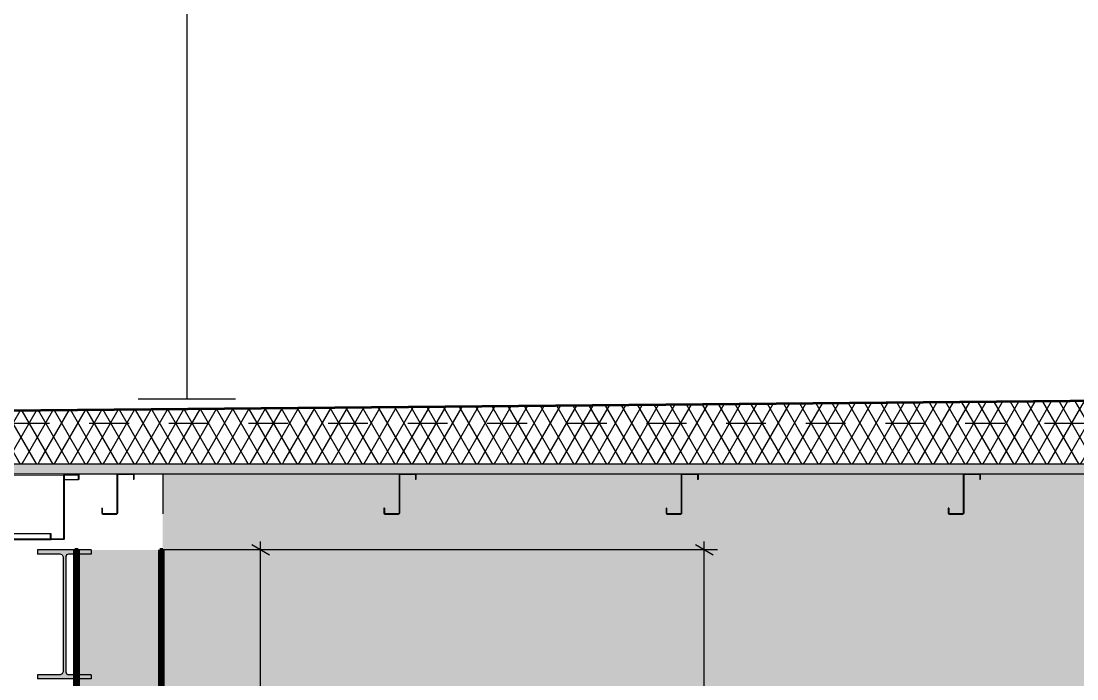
# Model space of a CAD drawing. Header units: millimetres. Extents: x -48147 to 1392261, y -496296 to 18123.
# Drawn here: x 1355771 to 1359513, y -480553 to -478221 of the extents above; entities that cross this region are included whole.
import ezdxf

# ---------------------------------------------------------------- set-up
doc = ezdxf.new("R2010")
doc.units = ezdxf.units.MM
doc.header["$MEASUREMENT"] = 0
doc.linetypes.add('Dashed', pattern=[2822.222233, 1411.111116, -1411.111116])
doc.linetypes.add('Wipeout_Contour', pattern=[1000, 0, -1000])
for name, color, linetype, lineweight, true_color in [('0_Pen_No__105', 7, 'Continuous', 15, 0xa6a6a6), ('A-20-M_Roof_Pen_No__53', 7, 'Continuous', 35, 0x444444), ('A-95-P_Drawing_Pen_No__62', 7, 'Continuous', 20, 0xaaaaaa), ('New_A-20-M_Roof_Pen_No__149', 7, 'Continuous', 0, 0x2a2a2a), ('New_A-20-M_Roof_Pen_No__81', 7, 'Continuous', 20, 0x6a6a6a), ('New_A-25-M_Wall_Int_Pen_No__27', 7, 'Continuous', 50, 0x2a2a2a), ('New_A-25-M_Wall_Int_Pen_No__81', 7, 'Continuous', 20, 0x6a6a6a)]:
    doc.layers.add(name, color=color, linetype=linetype, lineweight=lineweight, true_color=true_color)
for name, color, linetype in [('A-20-M_Roof', 7, 'Continuous'), ('A-95-D_1_20', 7, 'Continuous'), ('A-95-P_Drawing', 7, 'Continuous'), ('New_A-20-M_Roof', 7, 'Continuous'), ('New_A-25-M_Wall_Int', 7, 'Continuous'), ('New_S-280-M_STRUCT_FRAME.IFC Import', 7, 'Continuous')]:
    doc.layers.add(name, color=color, linetype=linetype)
for name, color, linetype, lineweight in [('A-20-M_Roof_Pen_No__85', 8, 'Continuous', 20), ('A-95-D_1_20_Pen_No__1', 7, 'Continuous', 13), ('A-95-P_Drawing_Pen_No__2', 8, 'Continuous', 15), ('New_A-20-M_Roof_Pen_No__4', 7, 'Continuous', 20), ('New_A-20-M_Roof_Pen_No__85', 8, 'Continuous', 20), ('New_A-20-M_Roof_Pen_No__89', 8, 'Continuous', 20), ('New_S-280-M_STRUCT_FRAME.IFC Import_Pen_No__1', 7, 'Continuous', 13), ('New_S-280-M_STRUCT_FRAME.IFC Import_Pen_No__160', 5, 'Continuous', 200), ('New_S-280-M_STRUCT_FRAME.IFC Import_Pen_No__90', 8, 'Continuous', 20)]:
    doc.layers.add(name, color=color, linetype=linetype, lineweight=lineweight)
doc.styles.add('GENERATED_STYLE_2', font='')
doc.styles.get('GENERATED_STYLE_2').set_extended_font_data('Arial')
doc.dimstyles.new('GENERATED_STYLE__5', dxfattribs={"dimtxt": 150, "dimasz": 47.5, "dimexe": 0.18, "dimexo": 0, "dimgap": 0.09, "dimtad": 1, "dimdec": 0, "dimzin": 0, "dimdsep": 46, "dimtxsty": 'GENERATED_STYLE_2', "dimblk": 'ARROWHEAD_2', "dimblk1": 'ARROWHEAD_2', "dimblk2": 'ARROWHEAD_2', "dimcen": 0.09, "dimclrd": 7, "dimclre": 7, "dimclrt": 7, "dimadec": 0, "dimazin": 0, "dimtfac": 1, "dimtdec": 4, "dimtmove": 0, "dimatfit": 3, "dimfxl": 1, "dimtolj": 1, "dimtzin": 0, "dimarcsym": 0})
doc.dimstyles.new('GENERATED_STYLE__6', dxfattribs={"dimtxt": 150, "dimasz": 47.5, "dimexe": 0.18, "dimexo": 0, "dimgap": 0.09, "dimtad": 1, "dimtih": 1, "dimtoh": 1, "dimdec": 0, "dimzin": 0, "dimdsep": 46, "dimtxsty": 'GENERATED_STYLE_2', "dimblk": 'ARROWHEAD_2', "dimblk1": 'ARROWHEAD_2', "dimblk2": 'ARROWHEAD_2', "dimcen": 0.09, "dimclrd": 7, "dimclre": 7, "dimclrt": 7, "dimadec": 0, "dimazin": 0, "dimtfac": 1, "dimtdec": 4, "dimtmove": 0, "dimatfit": 3, "dimfxl": 1, "dimtolj": 1, "dimtzin": 0, "dimarcsym": 0})
pattern_1 = [(60, (1317838.7, -491795.517), (-43.30127, 25), []), (120, (1317838.7, -491795.517), (43.30127, 25), [])]

# ---------------------------------------------------------------- blocks, each defined once
blk = doc.blocks.new('Section Elem_3_1', base_point=(1317838.7, -491795.5))
at = {"layer": 'New_A-25-M_Wall_Int_Pen_No__81', "linetype": 'Continuous', "lineweight": 0, "true_color": 0x353535}
blk.add_hatch(color=250, dxfattribs=at).paths.add_polyline_path([(1355973, -480095.5), (1355973, -491795.5), (1356273, -491795.5), (1356273, -480095.5)])
at = {"layer": 'New_A-25-M_Wall_Int_Pen_No__27', "linetype": 'Continuous'}
for p, q in [((1355973, -480095.5), (1355973, -491795.5)), ((1356273, -480095.5), (1356262.1, -480095.5)), ((1356273, -480095.5), (1356273, -491795.5))]:
    blk.add_line(p, q, dxfattribs=at)
blk = doc.blocks.new('Section Elem_4_1', base_point=(1317838.7, -491795.5))
at = {"layer": 'New_A-25-M_Wall_Int_Pen_No__27', "linetype": 'Continuous'}
blk.add_line((1356262.1, -480095.5), (1356262.1, -491795.5), dxfattribs=at)
at = {"color": 254, "linetype": 'Wipeout_Contour', "lineweight": 0, "ltscale": 8630833.95340791}
blk.add_wipeout([(1355907.2, -480538), (1355909.3, -480538), (1355912.9, -480536.6), (1355912.9, -480111.5), (1355909.3, -480110), (1355907.2, -480110)], dxfattribs=at).dxf.layer = 'New_A-25-M_Wall_Int'
at = {"color": 254, "linetype": 'Wipeout_Contour', "lineweight": 0, "ltscale": 8630870.507920992}
blk.add_wipeout([(1355916.5, -480113), (1355912.9, -480111.5), (1355912.9, -480536.6), (1355916.5, -480535), (1355919.5, -480527.8), (1355919.5, -480120.2)], dxfattribs=at).dxf.layer = 'New_A-25-M_Wall_Int'
at = {"color": 254, "linetype": 'Wipeout_Contour', "lineweight": 0, "ltscale": 11507972.54966256}
blk.add_wipeout([(1355931.6, -480113), (1355928.7, -480120.2), (1355928.7, -480527.8), (1355931.6, -480535), (1355938.9, -480538), (1355942.9, -480538), (1355942.9, -480110), (1355938.9, -480110)], dxfattribs=at).dxf.layer = 'New_A-25-M_Wall_Int'
at = {"color": 254, "linetype": 'Wipeout_Contour', "lineweight": 0, "ltscale": 5754048.722615258}
blk.add_wipeout([(1355942.9, -480110), (1355942.9, -480538), (1355961.3, -480538), (1355961.3, -480110)], dxfattribs=at).dxf.layer = 'New_A-25-M_Wall_Int'
at = {"layer": 'New_A-25-M_Wall_Int_Pen_No__81', "linetype": 'Continuous', "lineweight": 0, "true_color": 0x353535}
blk.add_hatch(color=250, dxfattribs=at).paths.add_polyline_path([(1356262.1, -491795.5), (1356262.1, -480095.5), (1355961.3, -480095.5), (1355961.3, -491795.5)])
at = {"layer": 'New_A-25-M_Wall_Int_Pen_No__27', "linetype": 'Continuous'}
for p, q in [((1355961.3, -480095.5), (1355961.3, -491795.5)), ((1355973, -480095.5), (1355961.3, -480095.5))]:
    blk.add_line(p, q, dxfattribs=at)
blk = doc.blocks.new('Section Elem_82_1', base_point=(1317838.7, -491795.5))
at = {"color": 254, "linetype": 'Wipeout_Contour', "lineweight": 0, "ltscale": 5752559.08179092}
blk.add_wipeout([(1356357.8, -476060.7), (1356357.8, -479560.7), (1356530.1, -479560.7), (1356530.1, -476060.7)], dxfattribs=at).dxf.layer = 'New_A-20-M_Roof'
at = {"color": 254, "linetype": 'Wipeout_Contour', "lineweight": 0, "ltscale": 5751908.856400769}
blk.add_wipeout([(1356185.4, -476060.7), (1356185.4, -479560.7), (1356357.8, -479560.7), (1356357.8, -476060.7)], dxfattribs=at).dxf.layer = 'New_A-20-M_Roof'
at = {"layer": 'New_A-20-M_Roof_Pen_No__89', "linetype": 'Continuous'}
for p, q in [((1356357.8, -476060.7), (1356185.4, -476060.7)), ((1356530.1, -476060.7), (1356357.8, -476060.7)), ((1356357.8, -476060.7), (1356357.8, -479560.7)), ((1356357.8, -479560.7), (1356185.4, -479560.7)), ((1356530.1, -479560.7), (1356357.8, -479560.7))]:
    blk.add_line(p, q, dxfattribs=at)
blk = doc.blocks.new('Section Elem_90_1', base_point=(1317838.7, -491795.5))
at = {"layer": 'New_A-20-M_Roof_Pen_No__4', "linetype": 'Continuous'}
for p, q in [((1356113.5, -479826.5), (1354107.8, -479826.5)), ((1357113.5, -479826.5), (1356167.2, -479826.5)), ((1358113.5, -479826.5), (1357167.2, -479826.5)), ((1359113.5, -479826.5), (1358167.2, -479826.5)), ((1360113.5, -479826.5), (1359167.2, -479826.5))]:
    blk.add_line(p, q, dxfattribs=at)
at = {"layer": 'New_A-20-M_Roof_Pen_No__4', "linetype": 'Continuous', "flags": 128}
for points in [[(1356167.2, -479826.5), (1356167.1, -479826.5), (1356113.5, -479826.5)], [(1357167.2, -479826.5), (1357167.1, -479826.5), (1357113.5, -479826.5)], [(1358167.2, -479826.5), (1358167.1, -479826.5), (1358113.5, -479826.5)], [(1359167.2, -479826.5), (1359167.1, -479826.5), (1359113.5, -479826.5)]]:
    blk.add_lwpolyline(points, dxfattribs=at)
at = {"color": 254, "linetype": 'Wipeout_Contour', "lineweight": 0, "ltscale": 5777474.497279745}
blk.add_wipeout([(1370945.7, -479791.5), (1370945.7, -479781.5), (1353754.3, -479781.5), (1353754.3, -479791.5)], dxfattribs=at).dxf.layer = 'New_A-20-M_Roof'
at = {"layer": 'New_A-20-M_Roof_Pen_No__81', "linetype": 'Continuous', "lineweight": 0, "true_color": 0x353535}
blk.add_hatch(color=250, dxfattribs=at).paths.add_polyline_path([(1353754.3, -479826.5), (1370945.7, -479826.5), (1370945.7, -479791.5), (1353754.3, -479791.5)])
at = {"layer": 'New_A-20-M_Roof_Pen_No__85', "linetype": 'Continuous'}
h = blk.add_hatch(dxfattribs=at)
h.set_pattern_fill('Batt_Insulation_0001', color=256, style=0, pattern_type=2)
h.set_pattern_definition(pattern_1)
h.paths.add_polyline_path([(1370945.7, -479791.5), (1370945.7, -479781.5), (1353754.3, -479781.5), (1353754.3, -479791.5)])
at = {"layer": 'New_A-20-M_Roof_Pen_No__149', "linetype": 'Continuous'}
blk.add_line((1370945.7, -479791.5), (1353754.3, -479791.5), dxfattribs=at)
blk = doc.blocks.new('Section Elem_93_1', base_point=(1317838.7, -491795.5))
at = {"color": 254, "linetype": 'Wipeout_Contour', "lineweight": 0, "ltscale": 5768886.640190291}
blk.add_wipeout([(1353754.3, -479620.4), (1366656.6, -479502.7), (1366451.9, -479502.9), (1353754.3, -479618.7)], dxfattribs=at).dxf.layer = 'A-20-M_Roof'
at = {"color": 254, "linetype": 'Wipeout_Contour', "lineweight": 0, "ltscale": 5768197.533775664}
blk.add_wipeout([(1353754.3, -479614.4), (1353754.3, -479618.7), (1366451.1, -479502.9), (1365928.9, -479503.3)], dxfattribs=at).dxf.layer = 'A-20-M_Roof'
at = {"color": 254, "linetype": 'Wipeout_Contour', "lineweight": 0, "ltscale": 5767355.52019865}
blk.add_wipeout([(1353754.3, -479611.7), (1353754.3, -479613.9), (1365879.3, -479503.4), (1365610.7, -479503.6)], dxfattribs=at).dxf.layer = 'A-20-M_Roof'
at = {"color": 254, "linetype": 'Wipeout_Contour', "lineweight": 0, "ltscale": 5767656.564713323}
blk.add_wipeout([(1353754.3, -479614), (1353754.3, -479614.4), (1365928.2, -479503.3), (1365880.1, -479503.4)], dxfattribs=at).dxf.layer = 'A-20-M_Roof'
at = {"color": 254, "linetype": 'Wipeout_Contour', "lineweight": 0, "ltscale": 7218921.064557364}
blk.add_wipeout([(1366656.6, -479502.7), (1353754.3, -479620.4), (1353754.3, -479781.5), (1367377.7, -479781.5), (1367377.7, -479501.5)], dxfattribs=at).dxf.layer = 'A-20-M_Roof'
at = {"layer": 'A-20-M_Roof_Pen_No__85', "linetype": 'Continuous'}
h = blk.add_hatch(dxfattribs=at)
h.set_pattern_fill('Batt_Insulation_0001', color=256, style=0, pattern_type=2)
h.set_pattern_definition(pattern_1)
h.paths.add_polyline_path([(1366656.6, -479502.7), (1353754.3, -479620.4), (1353754.3, -479781.5), (1367377.7, -479781.5), (1367377.7, -479501.5)])
at = {"layer": 'A-20-M_Roof_Pen_No__53', "linetype": 'Continuous', "flags": 128}
blk.add_lwpolyline([(1367377.7, -479501.5), (1366656.6, -479502.7), (1353754.3, -479620.4)], dxfattribs=at)
blk = doc.blocks.new('Section Elem_109_1', base_point=(1317838.7, -491795.5))
at = {"layer": 'New_S-280-M_STRUCT_FRAME.IFC Import_Pen_No__160', "linetype": 'Continuous', "lineweight": 0, "true_color": 0x00007f}
blk.add_hatch(color=176, dxfattribs=at).paths.add_polyline_path([(1355828.8, -480552.5), (1356019.2, -480552.5), (1356019.2, -480538), (1355938.7, -480538), (1355931.5, -480535), (1355928.5, -480527.8), (1355928.5, -480120.2), (1355931.5, -480113), (1355938.7, -480110), (1356019.2, -480110), (1356019.2, -480095.5), (1355828.8, -480095.5), (1355828.8, -480110), (1355909.3, -480110), (1355916.5, -480113), (1355919.5, -480120.2), (1355919.5, -480527.8), (1355916.5, -480535), (1355909.3, -480538), (1355828.8, -480538)])
at = {"layer": 'New_S-280-M_STRUCT_FRAME.IFC Import_Pen_No__1', "linetype": 'Continuous'}
for p, q in [((1355828.8, -480095.5), (1355828.8, -480110)), ((1355961.3, -480095.5), (1355828.8, -480095.5)), ((1356019.2, -480095.5), (1355973, -480095.5)), ((1356019.2, -480110), (1355938.9, -480110)), ((1355828.8, -480538), (1355828.8, -480552.5)), ((1356019.2, -480538), (1355938.9, -480538)), ((1356019.2, -480552.5), (1355828.8, -480552.5))]:
    blk.add_line(p, q, dxfattribs=at)
at = {"layer": 'New_S-280-M_STRUCT_FRAME.IFC Import_Pen_No__1', "linetype": 'Continuous', "flags": 128}
for points in [[(1355916.5, -480113), (1355909.3, -480110), (1355828.8, -480110)], [(1355916.5, -480113), (1355919.5, -480120.2), (1355919.5, -480527.8), (1355916.5, -480535)], [(1355916.5, -480535), (1355909.3, -480538), (1355828.8, -480538)]]:
    blk.add_lwpolyline(points, dxfattribs=at)
blk = doc.blocks.new('Section Elem_112_1', base_point=(1317838.7, -491795.5))
at = {"color": 254, "linetype": 'Wipeout_Contour', "lineweight": 0, "ltscale": 69041276.77575946}
blk.add_wipeout([(1355875, -480037.5), (1355875, -480055.5), (1355875.6, -480057.6), (1355877.1, -480058.5), (1355921.5, -480058.5), (1355923, -480057.6), (1355923.6, -480055.5), (1355923.6, -479829.5), (1355923.9, -479828.5), (1355924.7, -479828), (1355973.5, -479828), (1355974.2, -479828.5), (1355974.5, -479829.5), (1355974.5, -479845.5), (1355974.7, -479845.5), (1355974.7, -479829.5), (1355974.4, -479828.5), (1355973.6, -479828), (1355973.6, -479828), (1355974.4, -479828.5), (1355974.7, -479829.5), (1355974.7, -479845.5), (1355975.6, -479845.5), (1355975.6, -479829.5), (1355975, -479827.4), (1355973.5, -479826.5), (1355924.8, -479826.5), (1355923.3, -479827.4), (1355922.7, -479829.5), (1355922.7, -480055.5), (1355922.4, -480056.6), (1355921.7, -480057), (1355921.6, -480057), (1355922.4, -480056.6), (1355922.7, -480055.5), (1355922.7, -479829.5), (1355923.3, -479827.4), (1355924.8, -479826.5), (1355924.7, -479826.5), (1355923.2, -479827.4), (1355922.6, -479829.5), (1355922.6, -480055.5), (1355922.3, -480056.6), (1355921.5, -480057), (1355877, -480057), (1355876.2, -480056.6), (1355875.9, -480055.5), (1355875.9, -480037.5)], dxfattribs=at).dxf.layer = 'New_S-280-M_STRUCT_FRAME.IFC Import'
at = {"color": 254, "linetype": 'Wipeout_Contour', "lineweight": 0, "ltscale": 5752630.093423905}
blk.add_wipeout([(1355581.3, -479826.5), (1355578.3, -479827.4), (1355923.2, -479827.4), (1355924.7, -479826.5)], dxfattribs=at).dxf.layer = 'New_S-280-M_STRUCT_FRAME.IFC Import'
at = {"color": 254, "linetype": 'Wipeout_Contour', "lineweight": 0, "ltscale": 11506796.51696759}
blk.add_wipeout([(1355874.8, -480037.5), (1355874.8, -480055.5), (1355875.5, -480057.6), (1355877, -480058.5), (1355877.1, -480058.5), (1355875.6, -480057.6), (1355875, -480055.5), (1355875, -480037.5)], dxfattribs=at).dxf.layer = 'New_S-280-M_STRUCT_FRAME.IFC Import'
at = {"color": 254, "linetype": 'Wipeout_Contour', "lineweight": 0, "ltscale": 5752626.098383227}
blk.add_wipeout([(1355577.1, -479829.5), (1355922.6, -479829.5), (1355923.2, -479827.4), (1355578.3, -479827.4)], dxfattribs=at).dxf.layer = 'New_S-280-M_STRUCT_FRAME.IFC Import'
at = {"color": 254, "linetype": 'Wipeout_Contour', "lineweight": 0, "ltscale": 8629465.868320316}
blk.add_wipeout([(1355577.1, -479829.5), (1355577.1, -480037.5), (1355876.1, -480037.5), (1355876.1, -480055.5), (1355922.6, -480055.5), (1355922.6, -479829.5)], dxfattribs=at).dxf.layer = 'New_S-280-M_STRUCT_FRAME.IFC Import'
at = {"color": 254, "linetype": 'Wipeout_Contour', "lineweight": 0, "ltscale": 5753375.724202449}
blk.add_wipeout([(1355924.1, -479828.5), (1355974.2, -479828.5), (1355973.5, -479828), (1355924.8, -479828)], dxfattribs=at).dxf.layer = 'New_S-280-M_STRUCT_FRAME.IFC Import'
at = {"color": 254, "linetype": 'Wipeout_Contour', "lineweight": 0, "ltscale": 5753491.805730658}
blk.add_wipeout([(1355922.6, -480055.5), (1355876.1, -480055.5), (1355876.4, -480056.6), (1355922.3, -480056.6)], dxfattribs=at).dxf.layer = 'New_S-280-M_STRUCT_FRAME.IFC Import'
at = {"color": 254, "linetype": 'Wipeout_Contour', "lineweight": 0, "ltscale": 5753376.724997436}
blk.add_wipeout([(1355923.8, -479829.5), (1355974.5, -479829.5), (1355974.2, -479828.5), (1355924.1, -479828.5)], dxfattribs=at).dxf.layer = 'New_S-280-M_STRUCT_FRAME.IFC Import'
at = {"color": 254, "linetype": 'Wipeout_Contour', "lineweight": 0, "ltscale": 5753492.806976894}
blk.add_wipeout([(1355922.3, -480056.6), (1355876.4, -480056.6), (1355877.1, -480057), (1355921.5, -480057)], dxfattribs=at).dxf.layer = 'New_S-280-M_STRUCT_FRAME.IFC Import'
at = {"layer": 'New_S-280-M_STRUCT_FRAME.IFC Import_Pen_No__90', "linetype": 'Continuous'}
for p, q in [((1355922.3, -480056.6), (1355921.5, -480057)), ((1355922.6, -480055.5), (1355922.3, -480056.6))]:
    blk.add_line(p, q, dxfattribs=at)
at = {"color": 254, "linetype": 'Wipeout_Contour', "lineweight": 0, "ltscale": 5753388.107977794}
blk.add_wipeout([(1355974.5, -479829.5), (1355923.8, -479829.5), (1355923.8, -479845.5), (1355974.5, -479845.5)], dxfattribs=at).dxf.layer = 'New_S-280-M_STRUCT_FRAME.IFC Import'
at = {"color": 254, "linetype": 'Wipeout_Contour', "lineweight": 0, "ltscale": 5752645.465117625}
blk.add_wipeout([(1355481.6, -480037.5), (1355481.6, -480055.5), (1355874.8, -480055.5), (1355874.8, -480037.5)], dxfattribs=at).dxf.layer = 'New_S-280-M_STRUCT_FRAME.IFC Import'
at = {"layer": 'New_S-280-M_STRUCT_FRAME.IFC Import_Pen_No__90', "linetype": 'Continuous'}
for p, q in [((1355577.1, -479829.5), (1355922.6, -479829.5)), ((1355923.2, -479827.4), (1355922.6, -479829.5)), ((1355922.6, -479829.5), (1355922.6, -480055.5)), ((1355924.7, -479826.5), (1355923.2, -479827.4)), ((1355923.8, -479829.5), (1355974.5, -479829.5)), ((1355973.5, -479828), (1355974.2, -479828.5)), ((1355974.2, -479828.5), (1355974.5, -479829.5)), ((1355974.5, -479829.5), (1355974.5, -479845.5)), ((1355923.8, -479845.5), (1355974.5, -479845.5)), ((1355974.5, -479845.5), (1355974.7, -479845.5))]:
    blk.add_line(p, q, dxfattribs=at)
at = {"color": 254, "linetype": 'Wipeout_Contour', "lineweight": 0, "ltscale": 5752660.65336033}
blk.add_wipeout([(1355874.8, -480055.5), (1355481.6, -480055.5), (1355482.9, -480057.6), (1355875.5, -480057.6)], dxfattribs=at).dxf.layer = 'New_S-280-M_STRUCT_FRAME.IFC Import'
at = {"layer": 'New_S-280-M_STRUCT_FRAME.IFC Import_Pen_No__90', "linetype": 'Continuous'}
for p in [(1355481.6, -480037.5), (1355875, -480037.5)]:
    blk.add_line(p, (1355874.8, -480037.5), dxfattribs=at)
at = {"color": 254, "linetype": 'Wipeout_Contour', "lineweight": 0, "ltscale": 5752668.652969435}
blk.add_wipeout([(1355482.9, -480057.6), (1355485.9, -480058.5), (1355877, -480058.5), (1355875.5, -480057.6)], dxfattribs=at).dxf.layer = 'New_S-280-M_STRUCT_FRAME.IFC Import'
at = {"layer": 'New_S-280-M_STRUCT_FRAME.IFC Import_Pen_No__90', "linetype": 'Continuous'}
for p, q in [((1355481.6, -480055.5), (1355874.8, -480055.5)), ((1355485.9, -480058.5), (1355877, -480058.5)), ((1355874.8, -480037.5), (1355874.8, -480055.5)), ((1355874.8, -480055.5), (1355875.5, -480057.6)), ((1355875.5, -480057.6), (1355877, -480058.5)), ((1355876.1, -480055.5), (1355922.6, -480055.5)), ((1355877, -480058.5), (1355877.1, -480058.5))]:
    blk.add_line(p, q, dxfattribs=at)
blk = doc.blocks.new('Section Elem_113_1', base_point=(1317838.7, -491795.5))
at = {"layer": 'New_S-280-M_STRUCT_FRAME.IFC Import_Pen_No__160', "linetype": 'Continuous', "lineweight": 0, "true_color": 0x00007f}
blk.add_hatch(color=176, dxfattribs=at).paths.add_polyline_path([(1359170.3, -479829.7), (1359169.4, -479827.5), (1359167.1, -479826.5), (1359113.5, -479826.5), (1359111.2, -479827.5), (1359110.3, -479829.7), (1359110.3, -479965.3), (1359109.8, -479966.4), (1359108.7, -479966.9), (1359060.1, -479966.9), (1359059, -479966.4), (1359058.5, -479965.3), (1359058.5, -479947.5), (1359056.9, -479947.5), (1359056.9, -479965.3), (1359057.8, -479967.6), (1359060.1, -479968.5), (1359108.7, -479968.5), (1359111, -479967.6), (1359111.9, -479965.3), (1359111.9, -479829.7), (1359112.4, -479828.6), (1359113.5, -479828.1), (1359167.1, -479828.1), (1359168.2, -479828.6), (1359168.7, -479829.7), (1359168.7, -479845.5), (1359170.3, -479845.5)])
at = {"layer": 'New_S-280-M_STRUCT_FRAME.IFC Import_Pen_No__1', "linetype": 'Continuous'}
for p, q in [((1359113.5, -479826.5), (1359111.2, -479827.5)), ((1359170.3, -479845.5), (1359168.7, -479845.5)), ((1359058.5, -479947.5), (1359056.9, -479947.5))]:
    blk.add_line(p, q, dxfattribs=at)
at = {"layer": 'New_S-280-M_STRUCT_FRAME.IFC Import_Pen_No__1', "linetype": 'Continuous', "flags": 128}
for points in [[(1359111.2, -479827.5), (1359110.3, -479829.7), (1359110.3, -479965.3), (1359109.8, -479966.4)], [(1359168.2, -479828.6), (1359167.1, -479828.1), (1359113.6, -479828.1)], [(1359168.2, -479828.6), (1359168.7, -479829.7), (1359168.7, -479845.5)], [(1359056.9, -479947.5), (1359056.9, -479965.3), (1359057.8, -479967.6)], [(1359057.8, -479967.6), (1359060.1, -479968.5), (1359108.7, -479968.5)], [(1359109.8, -479966.4), (1359108.7, -479966.9), (1359060.2, -479966.9)]]:
    blk.add_lwpolyline(points, dxfattribs=at)
blk = doc.blocks.new('Section Elem_114_1', base_point=(1317838.7, -491795.5))
at = {"layer": 'New_S-280-M_STRUCT_FRAME.IFC Import_Pen_No__160', "linetype": 'Continuous', "lineweight": 0, "true_color": 0x00007f}
blk.add_hatch(color=176, dxfattribs=at).paths.add_polyline_path([(1358170.3, -479829.7), (1358169.4, -479827.5), (1358167.1, -479826.5), (1358113.5, -479826.5), (1358111.2, -479827.5), (1358110.3, -479829.7), (1358110.3, -479965.3), (1358109.8, -479966.4), (1358108.7, -479966.9), (1358060.1, -479966.9), (1358059, -479966.4), (1358058.5, -479965.3), (1358058.5, -479947.5), (1358056.9, -479947.5), (1358056.9, -479965.3), (1358057.8, -479967.6), (1358060.1, -479968.5), (1358108.7, -479968.5), (1358111, -479967.6), (1358111.9, -479965.3), (1358111.9, -479829.7), (1358112.4, -479828.6), (1358113.5, -479828.1), (1358167.1, -479828.1), (1358168.2, -479828.6), (1358168.7, -479829.7), (1358168.7, -479845.5), (1358170.3, -479845.5)])
at = {"layer": 'New_S-280-M_STRUCT_FRAME.IFC Import_Pen_No__1', "linetype": 'Continuous'}
for p, q in [((1358113.5, -479826.5), (1358111.2, -479827.5)), ((1358170.3, -479845.5), (1358168.7, -479845.5)), ((1358058.5, -479947.5), (1358056.9, -479947.5))]:
    blk.add_line(p, q, dxfattribs=at)
at = {"layer": 'New_S-280-M_STRUCT_FRAME.IFC Import_Pen_No__1', "linetype": 'Continuous', "flags": 128}
for points in [[(1358111.2, -479827.5), (1358110.3, -479829.7), (1358110.3, -479965.3), (1358109.8, -479966.4)], [(1358168.2, -479828.6), (1358167.1, -479828.1), (1358113.6, -479828.1)], [(1358168.2, -479828.6), (1358168.7, -479829.7), (1358168.7, -479845.5)], [(1358056.9, -479947.5), (1358056.9, -479965.3), (1358057.8, -479967.6)], [(1358057.8, -479967.6), (1358060.1, -479968.5), (1358108.7, -479968.5)], [(1358109.8, -479966.4), (1358108.7, -479966.9), (1358060.2, -479966.9)]]:
    blk.add_lwpolyline(points, dxfattribs=at)
blk = doc.blocks.new('Section Elem_115_1', base_point=(1317838.7, -491795.5))
at = {"layer": 'New_S-280-M_STRUCT_FRAME.IFC Import_Pen_No__160', "linetype": 'Continuous', "lineweight": 0, "true_color": 0x00007f}
blk.add_hatch(color=176, dxfattribs=at).paths.add_polyline_path([(1357170.3, -479829.7), (1357169.4, -479827.5), (1357167.1, -479826.5), (1357113.5, -479826.5), (1357111.2, -479827.5), (1357110.3, -479829.7), (1357110.3, -479965.3), (1357109.8, -479966.4), (1357108.7, -479966.9), (1357060.1, -479966.9), (1357059, -479966.4), (1357058.5, -479965.3), (1357058.5, -479947.5), (1357056.9, -479947.5), (1357056.9, -479965.3), (1357057.8, -479967.6), (1357060.1, -479968.5), (1357108.7, -479968.5), (1357111, -479967.6), (1357111.9, -479965.3), (1357111.9, -479829.7), (1357112.4, -479828.6), (1357113.5, -479828.1), (1357167.1, -479828.1), (1357168.2, -479828.6), (1357168.7, -479829.7), (1357168.7, -479845.5), (1357170.3, -479845.5)])
at = {"layer": 'New_S-280-M_STRUCT_FRAME.IFC Import_Pen_No__1', "linetype": 'Continuous'}
for p, q in [((1357113.5, -479826.5), (1357111.2, -479827.5)), ((1357170.3, -479845.5), (1357168.7, -479845.5)), ((1357058.5, -479947.5), (1357056.9, -479947.5))]:
    blk.add_line(p, q, dxfattribs=at)
at = {"layer": 'New_S-280-M_STRUCT_FRAME.IFC Import_Pen_No__1', "linetype": 'Continuous', "flags": 128}
for points in [[(1357111.2, -479827.5), (1357110.3, -479829.7), (1357110.3, -479965.3), (1357109.8, -479966.4)], [(1357168.2, -479828.6), (1357167.1, -479828.1), (1357113.6, -479828.1)], [(1357168.2, -479828.6), (1357168.7, -479829.7), (1357168.7, -479845.5)], [(1357056.9, -479947.5), (1357056.9, -479965.3), (1357057.8, -479967.6)], [(1357057.8, -479967.6), (1357060.1, -479968.5), (1357108.7, -479968.5)], [(1357109.8, -479966.4), (1357108.7, -479966.9), (1357060.2, -479966.9)]]:
    blk.add_lwpolyline(points, dxfattribs=at)
blk = doc.blocks.new('Section Elem_116_1', base_point=(1317838.7, -491795.5))
at = {"layer": 'New_S-280-M_STRUCT_FRAME.IFC Import_Pen_No__160', "linetype": 'Continuous', "lineweight": 0, "true_color": 0x00007f}
blk.add_hatch(color=176, dxfattribs=at).paths.add_polyline_path([(1356170.3, -479829.7), (1356169.4, -479827.5), (1356167.1, -479826.5), (1356113.5, -479826.5), (1356111.2, -479827.5), (1356110.3, -479829.7), (1356110.3, -479965.3), (1356109.8, -479966.4), (1356108.7, -479966.9), (1356060.1, -479966.9), (1356059, -479966.4), (1356058.5, -479965.3), (1356058.5, -479947.5), (1356056.9, -479947.5), (1356056.9, -479965.3), (1356057.8, -479967.6), (1356060.1, -479968.5), (1356108.7, -479968.5), (1356111, -479967.6), (1356111.9, -479965.3), (1356111.9, -479829.7), (1356112.4, -479828.6), (1356113.5, -479828.1), (1356167.1, -479828.1), (1356168.2, -479828.6), (1356168.7, -479829.7), (1356168.7, -479845.5), (1356170.3, -479845.5)])
at = {"layer": 'New_S-280-M_STRUCT_FRAME.IFC Import_Pen_No__1', "linetype": 'Continuous'}
for p, q in [((1356113.5, -479826.5), (1356111.2, -479827.5)), ((1356170.3, -479845.5), (1356168.7, -479845.5)), ((1356058.5, -479947.5), (1356056.9, -479947.5))]:
    blk.add_line(p, q, dxfattribs=at)
at = {"layer": 'New_S-280-M_STRUCT_FRAME.IFC Import_Pen_No__1', "linetype": 'Continuous', "flags": 128}
for points in [[(1356111.2, -479827.5), (1356110.3, -479829.7), (1356110.3, -479965.3), (1356109.8, -479966.4)], [(1356168.2, -479828.6), (1356167.1, -479828.1), (1356113.6, -479828.1)], [(1356168.2, -479828.6), (1356168.7, -479829.7), (1356168.7, -479845.5)], [(1356056.9, -479947.5), (1356056.9, -479965.3), (1356057.8, -479967.6)], [(1356057.8, -479967.6), (1356060.1, -479968.5), (1356108.7, -479968.5)], [(1356109.8, -479966.4), (1356108.7, -479966.9), (1356060.2, -479966.9)]]:
    blk.add_lwpolyline(points, dxfattribs=at)
blk = doc.blocks.new('Section Elem_151_1', base_point=(1317838.7, -491795.5))
at = {"layer": 'New_S-280-M_STRUCT_FRAME.IFC Import_Pen_No__160', "linetype": 'Continuous', "lineweight": 0, "true_color": 0x00007f}
for points in [[(1356019.2, -480095.5), (1356019.2, -480110), (1356019.4, -480110), (1356019.4, -480095.5)], [(1355928.5, -480120.2), (1355928.5, -480527.8), (1355931.5, -480535), (1355938.7, -480538), (1355938.9, -480538), (1355931.6, -480535), (1355928.7, -480527.8), (1355928.7, -480120.2), (1355931.6, -480113), (1355938.9, -480110), (1355938.7, -480110), (1355931.5, -480113)], [(1356019.2, -480538), (1356019.2, -480552.5), (1356019.4, -480552.5), (1356019.4, -480538)]]:
    blk.add_hatch(color=176, dxfattribs=at).paths.add_polyline_path(points)
at = {"layer": 'New_S-280-M_STRUCT_FRAME.IFC Import_Pen_No__1', "linetype": 'Continuous'}
for p, q in [((1356019.4, -480095.5), (1356019.2, -480095.5)), ((1356019.4, -480095.5), (1356019.4, -480110)), ((1355938.9, -480110), (1355931.6, -480113)), ((1356019.4, -480110), (1356019.2, -480110)), ((1355931.6, -480535), (1355938.9, -480538)), ((1356019.4, -480538), (1356019.2, -480538)), ((1356019.4, -480538), (1356019.4, -480552.5)), ((1356019.4, -480552.5), (1356019.2, -480552.5))]:
    blk.add_line(p, q, dxfattribs=at)
at = {"layer": 'New_S-280-M_STRUCT_FRAME.IFC Import_Pen_No__1', "linetype": 'Continuous', "flags": 128}
blk.add_lwpolyline([(1355931.6, -480113), (1355928.7, -480120.2), (1355928.7, -480527.8), (1355931.6, -480535)], dxfattribs=at)
blk = doc.blocks.new('Section Elem_154_1', base_point=(1317838.7, -491795.5))
at = {"color": 254, "linetype": 'Wipeout_Contour', "lineweight": 0, "ltscale": 17260294.88291376}
blk.add_wipeout([(1355921.5, -480058.5), (1355921.7, -480058.5), (1355923.2, -480057.6), (1355923.8, -480055.5), (1355923.8, -479829.5), (1355924.1, -479828.5), (1355924.8, -479828), (1355924.7, -479828), (1355923.9, -479828.5), (1355923.6, -479829.5), (1355923.6, -480055.5), (1355923, -480057.6)], dxfattribs=at).dxf.layer = 'New_S-280-M_STRUCT_FRAME.IFC Import'
at = {"color": 254, "linetype": 'Wipeout_Contour', "lineweight": 0, "ltscale": 11506955.15609235}
blk.add_wipeout([(1355973.5, -479826.5), (1355975, -479827.4), (1355975.6, -479829.5), (1355975.6, -479845.5), (1355975.8, -479845.5), (1355975.8, -479829.5), (1355975.1, -479827.4), (1355973.6, -479826.5)], dxfattribs=at).dxf.layer = 'New_S-280-M_STRUCT_FRAME.IFC Import'
at = {"color": 254, "linetype": 'Wipeout_Contour', "lineweight": 0, "ltscale": 11506800.27243157}
blk.add_wipeout([(1355876.1, -480037.5), (1355875.9, -480037.5), (1355875.9, -480055.5), (1355876.2, -480056.6), (1355877, -480057), (1355877.1, -480057), (1355876.4, -480056.6), (1355876.1, -480055.5)], dxfattribs=at).dxf.layer = 'New_S-280-M_STRUCT_FRAME.IFC Import'
at = {"layer": 'New_S-280-M_STRUCT_FRAME.IFC Import_Pen_No__90', "linetype": 'Continuous'}
for p, q in [((1355923.3, -479827.4), (1355922.7, -479829.5)), ((1355922.7, -479829.5), (1355923.3, -479827.4)), ((1355922.7, -479829.5), (1355922.7, -480055.5)), ((1355922.7, -480055.5), (1355922.7, -479829.5)), ((1355924.8, -479826.5), (1355923.3, -479827.4)), ((1355923.3, -479827.4), (1355924.8, -479826.5)), ((1355924.1, -479828.5), (1355923.8, -479829.5)), ((1355923.8, -479829.5), (1355923.8, -480055.5)), ((1355924.8, -479828), (1355924.1, -479828.5)), ((1355973.6, -479828), (1355924.8, -479828)), ((1355973.6, -479826.5), (1355975.1, -479827.4)), ((1355974.4, -479828.5), (1355973.6, -479828)), ((1355974.4, -479828.5), (1355973.6, -479828)), ((1355974.7, -479829.5), (1355974.4, -479828.5)), ((1355974.7, -479829.5), (1355974.4, -479828.5)), ((1355974.7, -479829.5), (1355974.7, -479845.5)), ((1355974.7, -479845.5), (1355974.7, -479829.5)), ((1355975.1, -479827.4), (1355975.8, -479829.5)), ((1355975.8, -479829.5), (1355975.8, -479845.5)), ((1355975.8, -479845.5), (1355974.7, -479845.5)), ((1355875, -480037.5), (1355875, -480055.5)), ((1355875, -480037.5), (1355876.1, -480037.5)), ((1355875, -480055.5), (1355875, -480037.5)), ((1355875.6, -480057.6), (1355875, -480055.5)), ((1355875.6, -480057.6), (1355875, -480055.5)), ((1355875.6, -480057.6), (1355877.1, -480058.5)), ((1355877.1, -480058.5), (1355875.6, -480057.6)), ((1355876.1, -480037.5), (1355876.1, -480055.5)), ((1355876.1, -480055.5), (1355876.4, -480056.6)), ((1355876.4, -480056.6), (1355877.1, -480057)), ((1355877.1, -480057), (1355921.7, -480057)), ((1355921.7, -480058.5), (1355877.1, -480058.5)), ((1355922.4, -480056.6), (1355921.6, -480057)), ((1355921.7, -480057), (1355922.4, -480056.6)), ((1355923.2, -480057.6), (1355921.7, -480058.5)), ((1355922.7, -480055.5), (1355922.4, -480056.6)), ((1355922.4, -480056.6), (1355922.7, -480055.5)), ((1355923.8, -480055.5), (1355923.2, -480057.6))]:
    blk.add_line(p, q, dxfattribs=at)
blk = doc.blocks.new('Section Elem_155_1', base_point=(1317838.7, -491795.5))
at = {"layer": 'New_S-280-M_STRUCT_FRAME.IFC Import_Pen_No__160', "linetype": 'Continuous', "lineweight": 0, "true_color": 0x00007f}
for points in [[(1359111, -479967.6), (1359108.7, -479968.5), (1359108.8, -479968.5), (1359111.1, -479967.6), (1359112, -479965.3), (1359112, -479829.7), (1359112.5, -479828.6), (1359113.6, -479828.1), (1359113.5, -479828.1), (1359112.4, -479828.6), (1359111.9, -479829.7), (1359111.9, -479965.3)], [(1359167.1, -479826.5), (1359169.4, -479827.5), (1359170.3, -479829.7), (1359170.3, -479845.5), (1359170.4, -479845.5), (1359170.4, -479829.7), (1359169.5, -479827.5), (1359167.2, -479826.5)], [(1359058.6, -479947.5), (1359058.5, -479947.5), (1359058.5, -479965.3), (1359059, -479966.4), (1359060.1, -479966.9), (1359060.2, -479966.9), (1359059.1, -479966.4), (1359058.6, -479965.3)]]:
    blk.add_hatch(color=176, dxfattribs=at).paths.add_polyline_path(points)
at = {"layer": 'New_S-280-M_STRUCT_FRAME.IFC Import_Pen_No__1', "linetype": 'Continuous'}
for p, q in [((1359113.6, -479828.1), (1359112.5, -479828.6)), ((1359167.2, -479826.5), (1359169.5, -479827.5)), ((1359170.4, -479845.5), (1359170.3, -479845.5)), ((1359058.6, -479947.5), (1359058.5, -479947.5)), ((1359059.1, -479966.4), (1359060.2, -479966.9))]:
    blk.add_line(p, q, dxfattribs=at)
at = {"layer": 'New_S-280-M_STRUCT_FRAME.IFC Import_Pen_No__1', "linetype": 'Continuous', "flags": 128}
for points in [[(1359112.5, -479828.6), (1359112, -479829.7), (1359112, -479965.3), (1359111.1, -479967.6)], [(1359169.5, -479827.5), (1359170.4, -479829.7), (1359170.4, -479845.5)], [(1359058.6, -479947.5), (1359058.6, -479965.3), (1359059.1, -479966.4)], [(1359111.1, -479967.6), (1359108.8, -479968.5), (1359108.7, -479968.5)]]:
    blk.add_lwpolyline(points, dxfattribs=at)
blk = doc.blocks.new('Section Elem_156_1', base_point=(1317838.7, -491795.5))
at = {"layer": 'New_S-280-M_STRUCT_FRAME.IFC Import_Pen_No__160', "linetype": 'Continuous', "lineweight": 0, "true_color": 0x00007f}
for points in [[(1358111, -479967.6), (1358108.7, -479968.5), (1358108.8, -479968.5), (1358111.1, -479967.6), (1358112, -479965.3), (1358112, -479829.7), (1358112.5, -479828.6), (1358113.6, -479828.1), (1358113.5, -479828.1), (1358112.4, -479828.6), (1358111.9, -479829.7), (1358111.9, -479965.3)], [(1358167.1, -479826.5), (1358169.4, -479827.5), (1358170.3, -479829.7), (1358170.3, -479845.5), (1358170.4, -479845.5), (1358170.4, -479829.7), (1358169.5, -479827.5), (1358167.2, -479826.5)], [(1358058.6, -479947.5), (1358058.5, -479947.5), (1358058.5, -479965.3), (1358059, -479966.4), (1358060.1, -479966.9), (1358060.2, -479966.9), (1358059.1, -479966.4), (1358058.6, -479965.3)]]:
    blk.add_hatch(color=176, dxfattribs=at).paths.add_polyline_path(points)
at = {"layer": 'New_S-280-M_STRUCT_FRAME.IFC Import_Pen_No__1', "linetype": 'Continuous'}
for p, q in [((1358113.6, -479828.1), (1358112.5, -479828.6)), ((1358167.2, -479826.5), (1358169.5, -479827.5)), ((1358170.4, -479845.5), (1358170.3, -479845.5)), ((1358058.6, -479947.5), (1358058.5, -479947.5)), ((1358059.1, -479966.4), (1358060.2, -479966.9))]:
    blk.add_line(p, q, dxfattribs=at)
at = {"layer": 'New_S-280-M_STRUCT_FRAME.IFC Import_Pen_No__1', "linetype": 'Continuous', "flags": 128}
for points in [[(1358112.5, -479828.6), (1358112, -479829.7), (1358112, -479965.3), (1358111.1, -479967.6)], [(1358169.5, -479827.5), (1358170.4, -479829.7), (1358170.4, -479845.5)], [(1358058.6, -479947.5), (1358058.6, -479965.3), (1358059.1, -479966.4)], [(1358111.1, -479967.6), (1358108.8, -479968.5), (1358108.7, -479968.5)]]:
    blk.add_lwpolyline(points, dxfattribs=at)
blk = doc.blocks.new('Section Elem_157_1', base_point=(1317838.7, -491795.5))
at = {"layer": 'New_S-280-M_STRUCT_FRAME.IFC Import_Pen_No__160', "linetype": 'Continuous', "lineweight": 0, "true_color": 0x00007f}
for points in [[(1357111, -479967.6), (1357108.7, -479968.5), (1357108.8, -479968.5), (1357111.1, -479967.6), (1357112, -479965.3), (1357112, -479829.7), (1357112.5, -479828.6), (1357113.6, -479828.1), (1357113.5, -479828.1), (1357112.4, -479828.6), (1357111.9, -479829.7), (1357111.9, -479965.3)], [(1357167.1, -479826.5), (1357169.4, -479827.5), (1357170.3, -479829.7), (1357170.3, -479845.5), (1357170.4, -479845.5), (1357170.4, -479829.7), (1357169.5, -479827.5), (1357167.2, -479826.5)], [(1357058.6, -479947.5), (1357058.5, -479947.5), (1357058.5, -479965.3), (1357059, -479966.4), (1357060.1, -479966.9), (1357060.2, -479966.9), (1357059.1, -479966.4), (1357058.6, -479965.3)]]:
    blk.add_hatch(color=176, dxfattribs=at).paths.add_polyline_path(points)
at = {"layer": 'New_S-280-M_STRUCT_FRAME.IFC Import_Pen_No__1', "linetype": 'Continuous'}
for p, q in [((1357113.6, -479828.1), (1357112.5, -479828.6)), ((1357167.2, -479826.5), (1357169.5, -479827.5)), ((1357170.4, -479845.5), (1357170.3, -479845.5)), ((1357058.6, -479947.5), (1357058.5, -479947.5)), ((1357059.1, -479966.4), (1357060.2, -479966.9))]:
    blk.add_line(p, q, dxfattribs=at)
at = {"layer": 'New_S-280-M_STRUCT_FRAME.IFC Import_Pen_No__1', "linetype": 'Continuous', "flags": 128}
for points in [[(1357112.5, -479828.6), (1357112, -479829.7), (1357112, -479965.3), (1357111.1, -479967.6)], [(1357169.5, -479827.5), (1357170.4, -479829.7), (1357170.4, -479845.5)], [(1357058.6, -479947.5), (1357058.6, -479965.3), (1357059.1, -479966.4)], [(1357111.1, -479967.6), (1357108.8, -479968.5), (1357108.7, -479968.5)]]:
    blk.add_lwpolyline(points, dxfattribs=at)
blk = doc.blocks.new('Section Elem_158_1', base_point=(1317838.7, -491795.5))
at = {"layer": 'New_S-280-M_STRUCT_FRAME.IFC Import_Pen_No__160', "linetype": 'Continuous', "lineweight": 0, "true_color": 0x00007f}
for points in [[(1356111, -479967.6), (1356108.7, -479968.5), (1356108.8, -479968.5), (1356111.1, -479967.6), (1356112, -479965.3), (1356112, -479829.7), (1356112.5, -479828.6), (1356113.6, -479828.1), (1356113.5, -479828.1), (1356112.4, -479828.6), (1356111.9, -479829.7), (1356111.9, -479965.3)], [(1356167.1, -479826.5), (1356169.4, -479827.5), (1356170.3, -479829.7), (1356170.3, -479845.5), (1356170.4, -479845.5), (1356170.4, -479829.7), (1356169.5, -479827.5), (1356167.2, -479826.5)], [(1356058.6, -479947.5), (1356058.5, -479947.5), (1356058.5, -479965.3), (1356059, -479966.4), (1356060.1, -479966.9), (1356060.2, -479966.9), (1356059.1, -479966.4), (1356058.6, -479965.3)]]:
    blk.add_hatch(color=176, dxfattribs=at).paths.add_polyline_path(points)
at = {"layer": 'New_S-280-M_STRUCT_FRAME.IFC Import_Pen_No__1', "linetype": 'Continuous'}
for p, q in [((1356113.6, -479828.1), (1356112.5, -479828.6)), ((1356167.2, -479826.5), (1356169.5, -479827.5)), ((1356170.4, -479845.5), (1356170.3, -479845.5)), ((1356058.6, -479947.5), (1356058.5, -479947.5)), ((1356059.1, -479966.4), (1356060.2, -479966.9))]:
    blk.add_line(p, q, dxfattribs=at)
at = {"layer": 'New_S-280-M_STRUCT_FRAME.IFC Import_Pen_No__1', "linetype": 'Continuous', "flags": 128}
for points in [[(1356112.5, -479828.6), (1356112, -479829.7), (1356112, -479965.3), (1356111.1, -479967.6)], [(1356169.5, -479827.5), (1356170.4, -479829.7), (1356170.4, -479845.5)], [(1356058.6, -479947.5), (1356058.6, -479965.3), (1356059.1, -479966.4)], [(1356111.1, -479967.6), (1356108.8, -479968.5), (1356108.7, -479968.5)]]:
    blk.add_lwpolyline(points, dxfattribs=at)
blk = doc.blocks.new('*D206', base_point=(1317838.7, -491795.5))
at = {"layer": 'A-95-D_1_20_Pen_No__1', "linetype": 'Continuous'}
for p, q in [((1356666.5, -480095.5), (1356273, -480095.5)), ((1356650.8, -480113.6), (1356588.3, -480077.5)), ((1356619.6, -480095.5), (1356619.6, -480065)), ((1356619.6, -491795.5), (1356619.6, -480095.5)), ((1356666.5, -491795.5), (1356273, -491795.5)), ((1356588.3, -491777.5), (1356650.8, -491813.6)), ((1356619.6, -491826.1), (1356619.6, -491795.5))]:
    blk.add_line(p, q, dxfattribs=at)
at = {"layer": 'A-95-D_1_20_Pen_No__1', "insert": (1356589.6, -486252.5), "char_height": 150, "attachment_point": 7, "rotation": 90, "style": 'GENERATED_STYLE_2'}
blk.add_mtext('\\A1;{\\fArial|b0|i0|c0|p34;11,700}', dxfattribs=at)
blk = doc.blocks.new('ARROWHEAD_2')
at = {"color": 0, "linetype": 'Continuous', "lineweight": 0}
for p, q in [((0, 0), (-1, 0)), ((-0.378, -0.655), (0.378, 0.655))]:
    blk.add_line(p, q, dxfattribs=at)
blk = doc.blocks.new('*D207', base_point=(1317838.7, -491795.5))
at = {"layer": 'A-95-D_1_20_Pen_No__1', "linetype": 'Continuous'}
for p, q in [((1356273, -480669.2), (1356273, -480095.5)), ((1375417.5, -480669.2), (1375417.5, -480170.5)), ((1356242.4, -480622.3), (1356273, -480622.3)), ((1356291, -480591), (1356254.9, -480653.5)), ((1356273, -480622.3), (1375417.5, -480622.3)), ((1375399.5, -480653.5), (1375435.5, -480591)), ((1375417.5, -480622.3), (1375448.1, -480622.3))]:
    blk.add_line(p, q, dxfattribs=at)
at = {"layer": 'A-95-D_1_20_Pen_No__1', "insert": (1365530.6, -480592.3), "char_height": 150, "attachment_point": 7, "style": 'GENERATED_STYLE_2'}
blk.add_mtext('\\A1;{\\fArial|b0|i0|c0|p34;19,145}', dxfattribs=at)
blk = doc.blocks.new('*D208', base_point=(1317838.7, -491795.5))
at = {"layer": 'A-95-D_1_20_Pen_No__1', "linetype": 'Continuous'}
for p, q in [((1358239.3, -480095.5), (1356273, -480095.5)), ((1358223.6, -480113.6), (1358161.1, -480077.5)), ((1358192.4, -480095.5), (1358192.4, -480065)), ((1358192.4, -483095.5), (1358192.4, -480095.5)), ((1358161.1, -483077.5), (1358223.6, -483113.6)), ((1358239.3, -483095.5), (1356273, -483095.5)), ((1358192.4, -483126.1), (1358192.4, -483095.5))]:
    blk.add_line(p, q, dxfattribs=at)
at = {"layer": 'A-95-D_1_20_Pen_No__1', "insert": (1358162.4, -481852.9), "char_height": 150, "attachment_point": 7, "rotation": 90, "style": 'GENERATED_STYLE_2'}
blk.add_mtext('\\A1;{\\fArial|b0|i0|c0|p34;3,000}', dxfattribs=at)
blk = doc.blocks.new('S-21 Building Section_STORY_MARKER', base_point=(1317838.7, -491795.5))
at = {"layer": '0_Pen_No__105', "linetype": 'Dashed', "ltscale": 0.1}
blk.add_line((1353754.3, -479645.5), (1380114.6, -479645.5), dxfattribs=at)

msp = doc.modelspace()

# ---------------------------------------------------------------- block references
at = {"layer": 'New_A-20-M_Roof'}
msp.add_blockref('Section Elem_82_1', (1317838.7, -491795.5), dxfattribs=at)

# ---------------------------------------------------------------- wipeouts: each hides what was drawn before it
at = {"color": 254, "linetype": 'Wipeout_Contour', "lineweight": 0, "ltscale": 5792892.804525452}
msp.add_wipeout([(1356273, -479826.5), (1356273, -483095.5), (1375417.5, -483095.5), (1375417.5, -479826.5)], dxfattribs=at).dxf.layer = 'A-95-P_Drawing'

# ---------------------------------------------------------------- next in the draw order: hatches: boundary and pattern name
at = {"layer": 'A-95-P_Drawing_Pen_No__62', "linetype": 'Continuous', "ltscale": 0.1}
h = msp.add_hatch(dxfattribs=at)
h.set_pattern_fill('Brass_Bronze_0001', color=256, style=0, pattern_type=2)
h.set_pattern_definition([(45, (1317838.7, -491795.52), (-91.92388, 91.92388), []), (45, (1317792.74, -491749.55), (-91.92388, 91.92388), [97.5, -32.5])])
h.paths.add_polyline_path([(1356273, -479826.5), (1356273, -483095.5), (1375417.5, -483095.5), (1375417.5, -479826.5)])

# ---------------------------------------------------------------- next in the draw order: linework, layer by layer
at = {"layer": 'A-95-P_Drawing_Pen_No__2', "linetype": 'Dashed', "ltscale": 0.1, "flags": 128}
msp.add_lwpolyline([(1356273, -479826.5), (1356273, -483095.5), (1375417.5, -483095.5), (1375417.5, -479826.5)], close=True, dxfattribs=at)

# ---------------------------------------------------------------- next in the draw order: block references
at = {"layer": 'New_A-25-M_Wall_Int'}
msp.add_blockref('Section Elem_3_1', (1317838.7, -491795.5), dxfattribs=at)

# ---------------------------------------------------------------- next in the draw order: block references
at = {"layer": 'New_A-20-M_Roof'}
msp.add_blockref('Section Elem_90_1', (1317838.7, -491795.5), dxfattribs=at)
at = {"layer": 'New_A-25-M_Wall_Int'}
msp.add_blockref('Section Elem_4_1', (1317838.7, -491795.5), dxfattribs=at)

# ---------------------------------------------------------------- next in the draw order: block references
at = {"layer": 'A-20-M_Roof'}
msp.add_blockref('Section Elem_93_1', (1317838.7, -491795.5), dxfattribs=at)
at = {"layer": 'New_S-280-M_STRUCT_FRAME.IFC Import'}
for name in ['Section Elem_112_1', 'Section Elem_116_1', 'Section Elem_158_1', 'Section Elem_115_1', 'Section Elem_157_1', 'Section Elem_114_1', 'Section Elem_156_1', 'Section Elem_113_1', 'Section Elem_155_1', 'Section Elem_109_1', 'Section Elem_151_1']:
    msp.add_blockref(name, (1317838.7, -491795.5), dxfattribs=at)

# ---------------------------------------------------------------- next in the draw order: dimensions: what is measured, and where the dimension line sits
at = {"layer": 'A-95-D_1_20', "linetype": 'Continuous'}
dim = msp.add_linear_dim(base=(1375417.5023, -480622.2855), p1=(1356272.9789, -480095.5166), p2=(1375417.5023, -480170.5166), dimstyle='GENERATED_STYLE__6', dxfattribs=at)
dim.commit()
dim.dimension.update_dxf_attribs({"geometry": '*D207', "text_midpoint": (1365878.4446, -480517.2855), "dimtype": 160})
for base, p1, picture, middle in [((1356619.6, -480095.5), (1356273, -491795.5), '*D206', (1356514.6, -485904.7)), ((1358192.4, -480095.5), (1356273, -483095.5), '*D208', (1358087.4, -481568.3))]:
    dim = msp.add_linear_dim(base=base, p1=p1, p2=(1356273, -480095.5), angle=90, dimstyle='GENERATED_STYLE__5', dxfattribs=at)
    dim.commit()
    dim.dimension.update_dxf_attribs({"geometry": picture, "text_midpoint": middle, "dimtype": 160, "text_rotation": 90})

# ---------------------------------------------------------------- next in the draw order: block references
at = {"layer": 'New_S-280-M_STRUCT_FRAME.IFC Import'}
msp.add_blockref('Section Elem_154_1', (1317838.7, -491795.5), dxfattribs=at)

# ---------------------------------------------------------------- next in the draw order: block references
at = {"linetype": 'Continuous', "lineweight": 0}
msp.add_blockref('S-21 Building Section_STORY_MARKER', (1317838.7, -491795.5), dxfattribs=at)

doc.saveas('drawing.dxf')
